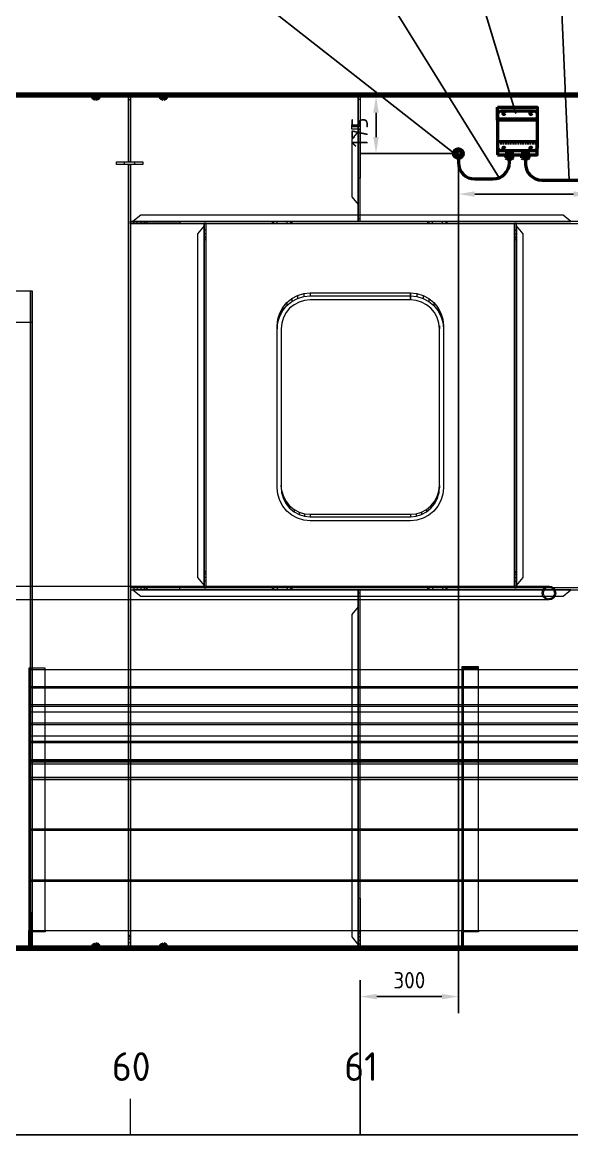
# Model space of a CAD drawing. Header units: millimetres. Extents: x -35117 to 70520, y -28859 to 27816.
# Drawn here: x 54036 to 55710, y -10309 to -6918 of the extents above; entities that cross this region are included whole.
import ezdxf

# ---------------------------------------------------------------- set-up
doc = ezdxf.new("R2010")
doc.units = ezdxf.units.MM
doc.linetypes.add('DASHED', pattern=[0.75, 0.5, -0.25])
for name, color, linetype in [('-1', 7, 'Continuous'), ('-1109', 7, 'Continuous'), ('-1114', 7, 'Continuous'), ('-1512', 7, 'Continuous'), ('-1513', 7, 'Continuous'), ('1', 7, 'Continuous'), ('CABLE', 6, 'Continuous'), ('EQUIPMENT', 7, 'Continuous'), ('PIPE_VENT', 251, 'Continuous'), ('Выноски', 7, 'Continuous'), ('Насыщение', 7, 'Continuous')]:
    doc.layers.add(name, color=color, linetype=linetype)
doc.layers.add('Hull', color=1, linetype='Continuous', lineweight=40)
doc.layers.add('Other', color=3, linetype='Continuous', lineweight=60)
doc.styles.add('SIMPLEX', font='simplex.shx', dxfattribs={"width": 0.9, "height": 50})
doc.styles.add('Style_GOST_type_B', font='GOST type B')
doc.dimstyles.new('М_20 -1', dxfattribs={"dimscale": 0, "dimtxt": 50, "dimasz": 50, "dimexe": 50, "dimexo": 0, "dimgap": 25, "dimtad": 1, "dimdec": 0, "dimrnd": 5, "dimdsep": 46, "dimtxsty": 'SIMPLEX', "dimcen": 50, "dimclrd": 1, "dimclre": 1, "dimclrt": 3, "dimadec": 0, "dimazin": 0, "dimtfac": 1, "dimtdec": 0, "dimtmove": 0, "dimatfit": 3, "dimfxl": 1, "dimtolj": 1, "dimtzin": 0, "dimarcsym": 0})

# ---------------------------------------------------------------- blocks, each defined once
blk = doc.blocks.new('*D287')
at = {"layer": 'Defpoints', "color": 0, "linetype": 'Continuous'}
for p in [(55113.8, -7143.9), (55364.6, -7143.9), (55364.6, -7318.4)]:
    blk.add_point(p, dxfattribs=at)
at = {"layer": 'Hull', "color": 1, "linetype": 'Continuous', "lineweight": -2}
for p, q in [((55364.6, -7143.9), (55063.8, -7143.9)), ((55113.8, -7268.4), (55113.8, -7193.9)), ((55364.6, -7318.4), (55063.8, -7318.4))]:
    blk.add_line(p, q, dxfattribs=at)
at = {"layer": 'Hull', "color": 1, "linetype": 'Continuous'}
for points in [[(55105.4, -7193.9), (55122.1, -7193.9), (55113.8, -7143.9)], [(55105.4, -7268.4), (55122.1, -7268.4), (55113.8, -7318.4)]]:
    blk.add_solid(points, dxfattribs=at)
at = {"layer": 'Hull', "color": 3, "linetype": 'Continuous', "lineweight": 9, "insert": (55063.8, -7254.2), "char_height": 50, "attachment_point": 5, "rotation": 90, "style": 'SIMPLEX'}
blk.add_mtext('\\A1;175', dxfattribs=at)
blk = doc.blocks.new('*D288')
at = {"layer": 'Defpoints', "color": 0, "linetype": 'Continuous'}
for p in [(55364.6, -7318.6), (55765.8, -7442), (55765.8, -10309.1)]:
    blk.add_point(p, dxfattribs=at)
at = {"layer": 'Hull', "color": 1, "linetype": 'Continuous', "lineweight": -2}
for p, q in [((55364.6, -7318.6), (55364.6, -7492)), ((55765.8, -10309.1), (55765.8, -7392)), ((55414.6, -7442), (55715.8, -7442)), ((55765.8, -7442), (56161, -7442))]:
    blk.add_line(p, q, dxfattribs=at)
at = {"layer": 'Hull', "color": 1, "linetype": 'Continuous'}
for points in [[(55414.6, -7433.6), (55414.6, -7450.3), (55364.6, -7442)], [(55715.8, -7433.6), (55715.8, -7450.3), (55765.8, -7442)]]:
    blk.add_solid(points, dxfattribs=at)
at = {"layer": 'Hull', "color": 3, "linetype": 'Continuous', "lineweight": 9, "insert": (56078.2, -7392), "char_height": 50, "attachment_point": 5, "style": 'SIMPLEX'}
blk.add_mtext('\\A1;400', dxfattribs=at)
blk = doc.blocks.new('*D314')
at = {"color": 1, "lineweight": -2}
for p, q in [((55364.6, -7492), (55364.6, -9938.1)), ((55065.8, -10309.1), (55065.8, -9838.1)), ((55314.6, -9888.1), (55115.8, -9888.1))]:
    blk.add_line(p, q, dxfattribs=at)
at = {"color": 1}
for points in [[(55115.8, -9879.8), (55115.8, -9896.4), (55065.8, -9888.1)], [(55314.6, -9879.8), (55314.6, -9896.4), (55364.6, -9888.1)]]:
    blk.add_solid(points, dxfattribs=at)
at = {"layer": 'Defpoints', "color": 0}
for p in [(55364.6, -7492), (55065.8, -9888.1), (55065.8, -10309.1)]:
    blk.add_point(p, dxfattribs=at)
at = {"color": 3, "insert": (55215.2, -9838.1), "char_height": 50, "attachment_point": 5, "style": 'SIMPLEX'}
blk.add_mtext('\\A1;300', dxfattribs=at)

msp = doc.modelspace()

# ---------------------------------------------------------------- linework, layer by layer
at = {"layer": '-1', "color": 1, "lineweight": 0}
for p, q in [((54365.81, -10309.107), (54365.81, -10199.732)), ((55065.81, -10309.107), (55065.81, -10199.732)), ((70465.81, -10309.107), (50582.729, -10309.107))]:
    msp.add_line(p, q, dxfattribs=at)
at = {"layer": '-1109', "color": 1, "lineweight": 0}
for p, q in [((54365.812, -7525.898), (54365.812, -7531.897)), ((54365.812, -8641.898), (54365.812, -8647.898)), ((55059.812, -8700.049), (55039.812, -8723.884)), ((55059.812, -9686.896), (55065.812, -9686.896))]:
    msp.add_line(p, q, dxfattribs=at)
at = {"layer": '-1114', "color": 4, "lineweight": 0}
for p, q in [((54365.812, -7531.897), (54365.812, -7525.898)), ((54365.812, -7531.897), (54365.812, -7525.898)), ((54365.812, -8641.898), (54365.812, -8647.898)), ((54365.812, -8641.898), (54365.812, -8647.898))]:
    msp.add_line(p, q, dxfattribs=at)
at = {"layer": '-1512', "color": 6, "lineweight": 0}
for p, q in [((54366.035, -7137.897), (54360.833, -7137.897)), ((54374.969, -7137.897), (54369.94, -7137.897)), ((54383.005, -7137.897), (54374.969, -7137.897)), ((54383.496, -7137.897), (54383.005, -7137.897)), ((54397.854, -7137.897), (54395.672, -7137.897)), ((54402.407, -7137.897), (54397.854, -7137.897)), ((54402.461, -7137.897), (54402.407, -7137.897)), ((54407.006, -7137.897), (54405.179, -7137.897))]:
    msp.add_line(p, q, dxfattribs=at)
for points in [[(54373.822, -7137.897), (54369.94, -7137.897), (54366.035, -7137.897)], [(54383.005, -7137.897), (54374.969, -7137.897), (54373.822, -7137.897)], [(54392.19, -7137.897), (54383.496, -7137.897), (54383.005, -7137.897)], [(54399.976, -7137.897), (54397.854, -7137.897), (54395.672, -7137.897), (54392.19, -7137.897)], [(54405.179, -7137.897), (54402.461, -7137.897), (54402.407, -7137.897), (54399.976, -7137.897)]]:
    msp.add_lwpolyline(points, dxfattribs=at)
at = {"layer": '-1513', "color": 40, "lineweight": 0}
msp.add_line((54060.647, -9736.896), (54060.647, -9736.902), dxfattribs=at)
msp.add_lwpolyline([(54060.647, -9736.896), (54065.647, -9736.896), (54065.647, -9736.902), (54060.647, -9736.902)], dxfattribs=at)
at = {"color": 2, "lineweight": 50, "ltscale": 100}
for p, q in [((55530.665, -7310.446, 0), (55509.626, -7310.446, 0)), ((55558.428, -7310.446, 0), (55579.467, -7310.446, 0))]:
    msp.add_line(p, q, dxfattribs=at)
msp.add_lwpolyline([(53665.81, -10309.107), (58377.037, -10309.107), (58377.037, -5218.603), (53665.81, -5218.603)], close=True)
at = {"color": 2, "lineweight": 50, "ltscale": 100, "elevation": 0}
msp.add_lwpolyline([(55484.547, -7198.446, -0.41421356), (55494.547, -7188.446), (55594.547, -7188.446, -0.41421356), (55604.547, -7198.446), (55604.547, -7300.446, -0.41421356), (55594.547, -7310.446), (55494.547, -7310.446, -0.41421356), (55484.547, -7300.446)], format="xyb", close=True, dxfattribs=at)
at = {"color": 2, "lineweight": 50, "ltscale": 100}
for centre in [(55503.547, -7196.446, 0), (55585.547, -7196.446, 0), (55503.547, -7302.446, 0), (55585.547, -7302.446, 0)]:
    msp.add_circle(centre, 3, dxfattribs=at)
at = {"layer": '1', "color": 251, "lineweight": 0}
for p, q in [((55375.681, -8886.902), (55375.681, -9686.902)), ((55379.681, -8886.902), (55375.681, -8886.902)), ((55375.681, -8886.902), (55375.681, -9686.902)), ((55375.681, -8886.902), (55375.681, -9686.902)), ((55425.681, -8886.902), (55375.681, -8886.902)), ((55375.681, -8886.902), (55375.681, -9686.902)), ((55379.681, -9686.902), (55379.681, -8886.902)), ((55379.681, -8886.902), (55379.681, -9686.902)), ((55425.681, -8886.902), (55379.681, -8886.902)), ((55425.681, -9686.902), (55425.681, -8886.902)), ((55425.681, -9686.902), (55425.681, -8886.902)), ((55375.681, -9686.902), (55379.681, -9686.902)), ((55375.681, -9686.902), (55425.681, -9686.902)), ((55375.681, -9686.902), (55375.681, -9736.902)), ((55375.681, -9736.902), (55375.681, -9686.902)), ((55379.681, -9686.902), (55425.681, -9686.902))]:
    msp.add_line(p, q, dxfattribs=at)
for points in [[(55375.68, -8882.898), (55375.68, -8886.902), (55425.68, -8886.902), (55425.68, -8882.898), (55375.68, -8882.898)], [(54055.68, -9406.904), (54055.68, -9456.904), (54059.68, -9456.904), (54059.68, -9406.904), (54055.68, -9406.904)], [(55375.681, -9686.902), (55425.681, -9686.902), (55425.681, -9690.9), (55379.681, -9690.9), (55379.681, -9736.902), (55375.681, -9736.902)]]:
    msp.add_lwpolyline(points, dxfattribs=at)
at = {"layer": 'CABLE', "color": 6, "linetype": 'Continuous', "lineweight": 50}
msp.add_lwpolyline([(55364.593, -7318.561), (55364.593, -7345.932, 0.41421356), (55414.593, -7395.932), (55470.041, -7395.932, 0.41421356), (55520.041, -7345.932), (55520.041, -7334.189)], format="xyb", dxfattribs=at)
at = {"layer": 'CABLE', "color": 6, "linetype": 'Continuous', "lineweight": 50, "elevation": 0}
msp.add_lwpolyline([(55569.052, -7334.189), (55569.052, -7349.344, 0.41421356), (55619.052, -7399.344), (55755.373, -7399.344)], format="xyb", dxfattribs=at)
at = {"layer": 'EQUIPMENT', "color": 2, "lineweight": 50}
for p, q in [((55509.626, -7313.628, 0), (55509.626, -7310.446, 0)), ((55528.673, -7313.628, 0), (55509.626, -7313.628, 0)), ((55530.685, -7320.933, 0), (55509.646, -7320.933, 0)), ((55509.646, -7320.933, 0), (55509.646, -7331.571, 0)), ((55511.697, -7313.628, 0), (55511.697, -7320.933, 0)), ((55514.217, -7313.628, 0), (55514.217, -7310.446, 0)), ((55514.237, -7320.933, 0), (55514.237, -7331.571, 0)), ((55526.023, -7313.628, 0), (55526.023, -7310.446, 0)), ((55526.043, -7320.933, 0), (55526.043, -7331.571, 0)), ((55528.673, -7313.628, 0), (55530.665, -7313.628, 0)), ((55528.673, -7313.628, 0), (55528.673, -7320.933, 0)), ((55530.665, -7313.628, 0), (55530.665, -7310.446, 0)), ((55530.724, -7331.571, 0), (55530.685, -7320.933, 0)), ((55558.369, -7331.571, 0), (55558.408, -7320.933, 0)), ((55558.408, -7320.933, 0), (55579.447, -7320.933, 0)), ((55558.428, -7313.628, 0), (55558.428, -7310.446, 0)), ((55560.42, -7313.628, 0), (55558.428, -7313.628, 0)), ((55560.42, -7313.628, 0), (55579.467, -7313.628, 0)), ((55560.42, -7313.628, 0), (55560.42, -7320.933, 0)), ((55563.05, -7320.933, 0), (55563.05, -7331.571, 0)), ((55563.07, -7313.628, 0), (55563.07, -7310.446, 0)), ((55574.856, -7320.933, 0), (55574.856, -7331.571, 0)), ((55574.876, -7313.628, 0), (55574.876, -7310.446, 0)), ((55577.396, -7313.628, 0), (55577.396, -7320.933, 0)), ((55579.447, -7320.933, 0), (55579.447, -7331.571, 0)), ((55579.467, -7313.628, 0), (55579.467, -7310.446, 0)), ((55509.646, -7331.571, 0), (55530.724, -7331.571, 0)), ((55512.798, -7334.189, 0), (55527.285, -7334.189, 0)), ((55579.447, -7331.571, 0), (55558.369, -7331.571, 0)), ((55576.295, -7334.189, 0), (55561.808, -7334.189, 0))]:
    msp.add_line(p, q, dxfattribs=at)
for centre, radius, start, end in [((55512.84, -7330.931, 0), 3.258, 191.322811, 269.254369), ((55527.319, -7330.694, 0), 3.498, 269.110863, 345.435459), ((55561.774, -7330.694, 0), 3.498, 194.564541, 270.889137), ((55576.253, -7330.931, 0), 3.258, 270.745631, 348.677189)]:
    msp.add_arc(centre, radius, start, end, dxfattribs=at)
at = {"layer": 'Hull', "color": 4, "linetype": 'Continuous', "lineweight": 50}
for p, q in [((51765.813, -7137.897), (57370.812, -7137.897)), ((55850.812, -7137.897), (51765.813, -7137.897)), ((57370.812, -7143.897), (51765.813, -7143.897)), ((54266.883, -7150.968), (54259.812, -7153.898)), ((54266.883, -7150.968), (54269.812, -7143.897)), ((54472.883, -7150.968), (54465.812, -7153.898)), ((54472.883, -7150.968), (54475.812, -7143.897)), ((54266.883, -9729.828), (54259.812, -9726.899)), ((54269.812, -9736.896), (54266.883, -9729.828)), ((54472.883, -9729.828), (54465.812, -9726.899)), ((54475.812, -9736.896), (54472.883, -9729.828)), ((58365.812, -9736.896), (50858.813, -9736.896)), ((51625.692, -9743.897), (54651.06, -9743.897)), ((53649.812, -9736.896), (54074.812, -9736.896)), ((58901.773, -9739.85), (53725.687, -9736.939)), ((54651.058, -9743.897), (57631.04, -9743.897)), ((55059.812, -9743.897), (55065.812, -9743.897))]:
    msp.add_line(p, q, dxfattribs=at)
at = {"layer": 'Hull', "color": 86, "linetype": 'Continuous', "lineweight": 9}
for p, q in [((54359.812, -7143.897), (54359.812, -7343.897)), ((54359.812, -7153.898), (54365.812, -7153.898)), ((55059.812, -7243.897), (55059.812, -7143.897)), ((55065.812, -7153.898), (55059.812, -7153.898)), ((55039.812, -7243.897), (55039.812, -7230.506)), ((55039.812, -7230.506), (55059.812, -7230.506)), ((55039.812, -7243.897), (55039.812, -7230.506)), ((55059.812, -7243.897), (55039.812, -7243.897)), ((55059.812, -7251.047), (55039.812, -7274.885)), ((55059.812, -7230.506), (55059.812, -7243.897)), ((55059.812, -7243.897), (55059.812, -7253.898)), ((55059.812, -7473.746), (55059.812, -7251.047)), ((55065.812, -7253.898), (55059.812, -7253.898)), ((55059.812, -7253.898), (55065.812, -7253.898)), ((55059.812, -7253.898), (55059.812, -7393.897)), ((55065.812, -7515.897), (55065.812, -7253.898)), ((55039.812, -7274.885), (55039.812, -7449.912)), ((54322.812, -7351.899), (54322.812, -7343.897)), ((54322.812, -7343.897), (54347.812, -7343.897)), ((54322.812, -7351.899), (54322.812, -7343.897)), ((54347.812, -7351.899), (54322.812, -7351.899)), ((54347.812, -7351.899), (54347.812, -7343.897)), ((54347.812, -7343.897), (54377.812, -7343.897)), ((54377.812, -7351.899), (54347.812, -7351.899)), ((54359.812, -9701.899), (54359.812, -7351.899)), ((54359.812, -7351.899), (54359.812, -9736.896)), ((54377.812, -7343.897), (54377.812, -7351.899)), ((54377.812, -7343.897), (54402.812, -7343.897)), ((54402.812, -7351.899), (54377.812, -7351.899)), ((54402.812, -7343.897), (54402.812, -7351.899)), ((55039.812, -7449.912), (55059.812, -7473.746)), ((54365.812, -7525.898), (54375.812, -7525.898)), ((54385.811, -7525.898), (54365.812, -7525.898)), ((54365.812, -7525.898), (54365.812, -7531.897)), ((54396.797, -7505.896), (54372.962, -7525.898)), ((54396.797, -7505.896), (54372.962, -7525.898)), ((54375.812, -7531.897), (54375.812, -7525.898)), ((54375.812, -7525.898), (54515.812, -7525.898)), ((54385.811, -7531.897), (54385.811, -7525.898)), ((54397.292, -7525.898), (54385.811, -7525.898)), ((54397.292, -7525.898), (54397.292, -7531.897)), ((54407.025, -7525.898), (54397.292, -7525.898)), ((54407.025, -7525.898), (54407.025, -7531.897)), ((54413.528, -7525.898), (54407.025, -7525.898)), ((54413.528, -7525.898), (54413.528, -7531.897)), ((54415.812, -7525.898), (54413.528, -7525.898)), ((54415.812, -7525.898), (54415.812, -7531.897)), ((55749.811, -7525.898), (54415.812, -7525.898)), ((54515.812, -7525.898), (54515.812, -7531.897)), ((54797.812, -7525.898), (54797.812, -7531.897)), ((54802.206, -7525.898), (54797.812, -7525.898)), ((54802.206, -7531.897), (54802.206, -7525.898)), ((54812.812, -7525.898), (54802.206, -7525.898)), ((54812.812, -7531.897), (54812.812, -7525.898)), ((54842.811, -7525.898), (54812.812, -7525.898)), ((54842.811, -7531.897), (54842.811, -7525.898)), ((54853.419, -7525.898), (54842.811, -7525.898)), ((54853.419, -7525.898), (54853.419, -7531.897)), ((54857.812, -7525.898), (54853.419, -7525.898)), ((54857.812, -7531.897), (54857.812, -7525.898)), ((55059.812, -7515.897), (55065.812, -7515.897)), ((55059.812, -7525.898), (55059.812, -7515.897)), ((55270.812, -7525.898), (55270.812, -7531.897)), ((55275.205, -7525.898), (55270.812, -7525.898)), ((55275.205, -7531.897), (55275.205, -7525.898)), ((55285.811, -7525.898), (55275.205, -7525.898)), ((55285.811, -7531.897), (55285.811, -7525.898)), ((55315.812, -7525.898), (55285.811, -7525.898)), ((55315.812, -7531.897), (55315.812, -7525.898)), ((55326.418, -7525.898), (55315.812, -7525.898)), ((55326.418, -7525.898), (55326.418, -7531.897)), ((55330.812, -7525.898), (55326.418, -7525.898)), ((55330.812, -7531.897), (55330.812, -7525.898)), ((54375.812, -7531.897), (54365.812, -7531.897)), ((54365.812, -7531.897), (54385.811, -7531.897)), ((54515.812, -7531.897), (54375.812, -7531.897)), ((54385.811, -7531.897), (54397.292, -7531.897)), ((54397.292, -7531.897), (54407.025, -7531.897)), ((54407.025, -7531.897), (54413.528, -7531.897)), ((54413.528, -7531.897), (54415.812, -7531.897)), ((54415.812, -7531.897), (55749.811, -7531.897)), ((54589.812, -7539.048), (54569.812, -7562.885)), ((54589.812, -7531.897), (54589.812, -8641.898)), ((54589.812, -8634.748), (54589.812, -7539.048)), ((54595.812, -7551.899), (54589.812, -7551.899)), ((54595.812, -7563.379), (54595.812, -7551.899)), ((54797.812, -7531.897), (54802.206, -7531.897)), ((54802.206, -7531.897), (54812.812, -7531.897)), ((54812.812, -7531.897), (54842.811, -7531.897)), ((54842.811, -7531.897), (54853.419, -7531.897)), ((54853.419, -7531.897), (54857.812, -7531.897)), ((55270.812, -7531.897), (55275.205, -7531.897)), ((55275.205, -7531.897), (55285.811, -7531.897)), ((55285.811, -7531.897), (55315.812, -7531.897)), ((55315.812, -7531.897), (55326.418, -7531.897)), ((55326.418, -7531.897), (55330.812, -7531.897)), ((55535.811, -8641.898), (55535.811, -7531.897)), ((55535.811, -7551.899), (55541.812, -7551.899)), ((55541.812, -7539.048), (55541.812, -8634.748)), ((55541.812, -7539.048), (55541.812, -8634.748)), ((55541.812, -7563.379), (55541.812, -7551.899)), ((54569.812, -7562.885), (54569.812, -8610.911)), ((54595.812, -7563.379), (54589.812, -7563.379)), ((54595.812, -7573.111), (54589.812, -7573.111)), ((54595.812, -7579.615), (54589.812, -7579.615)), ((54595.812, -7581.897), (54589.812, -7581.897)), ((54595.812, -7573.111), (54595.812, -7563.379)), ((54595.812, -7579.615), (54595.812, -7573.111)), ((54595.812, -7581.897), (54595.812, -7579.615)), ((54595.812, -8591.898), (54595.812, -7581.897)), ((55535.811, -7563.379), (55541.812, -7563.379)), ((55535.811, -7573.111), (55541.812, -7573.111)), ((55535.811, -7579.615), (55541.812, -7579.615)), ((55541.812, -7581.897), (55535.811, -7581.897)), ((55541.812, -7573.111), (55541.812, -7563.379)), ((55541.812, -7579.615), (55541.812, -7573.111)), ((55541.812, -7581.897), (55541.812, -7579.615)), ((55541.812, -8591.898), (55541.812, -7581.897)), ((54569.812, -8610.911), (54589.812, -8634.748)), ((54589.812, -8591.898), (54595.812, -8591.898)), ((54595.812, -8594.181), (54589.812, -8594.181)), ((54595.812, -8600.684), (54589.812, -8600.684)), ((54595.812, -8610.416), (54589.812, -8610.416)), ((54595.812, -8594.181), (54595.812, -8591.898)), ((54595.812, -8600.684), (54595.812, -8594.181)), ((54595.812, -8610.416), (54595.812, -8600.684)), ((54595.812, -8621.897), (54595.812, -8610.416)), ((55535.811, -8591.898), (55541.812, -8591.898)), ((55535.811, -8594.181), (55541.812, -8594.181)), ((55535.811, -8600.684), (55541.812, -8600.684)), ((55535.811, -8610.416), (55541.812, -8610.416)), ((55541.812, -8594.181), (55541.812, -8591.898)), ((55541.812, -8600.684), (55541.812, -8594.181)), ((55541.812, -8610.416), (55541.812, -8600.684)), ((55541.812, -8621.897), (55541.812, -8610.416)), ((54375.812, -8641.898), (54365.812, -8641.898)), ((54385.811, -8641.898), (54365.812, -8641.898)), ((54365.812, -8641.898), (54365.812, -8647.898)), ((54375.812, -8641.898), (54375.812, -8647.898)), ((54515.812, -8641.898), (54375.812, -8641.898)), ((54385.811, -8641.898), (54385.811, -8647.898)), ((54397.292, -8641.898), (54385.811, -8641.898)), ((54397.292, -8641.898), (54397.292, -8647.898)), ((54407.025, -8641.898), (54397.292, -8641.898)), ((54407.025, -8641.898), (54407.025, -8647.898)), ((54413.528, -8641.898), (54407.025, -8641.898)), ((54413.528, -8641.898), (54413.528, -8647.898)), ((54415.812, -8641.898), (54413.528, -8641.898)), ((54415.812, -8641.898), (54415.812, -8647.898)), ((55749.811, -8641.898), (54415.812, -8641.898)), ((54515.812, -8647.898), (54515.812, -8641.898)), ((54595.812, -8621.897), (54589.812, -8621.897)), ((54797.812, -8641.898), (54797.812, -8647.898)), ((54802.206, -8641.898), (54797.812, -8641.898)), ((54802.206, -8647.898), (54802.206, -8641.898)), ((54812.812, -8641.898), (54802.206, -8641.898)), ((54812.812, -8641.898), (54812.812, -8647.898)), ((54842.811, -8641.898), (54812.812, -8641.898)), ((54842.811, -8641.898), (54842.811, -8647.898)), ((54853.419, -8641.898), (54842.811, -8641.898)), ((54853.419, -8641.898), (54853.419, -8647.898)), ((54857.812, -8641.898), (54853.419, -8641.898)), ((54857.812, -8647.898), (54857.812, -8641.898)), ((55270.812, -8641.898), (55270.812, -8647.898)), ((55275.205, -8641.898), (55270.812, -8641.898)), ((55275.205, -8647.898), (55275.205, -8641.898)), ((55285.811, -8641.898), (55275.205, -8641.898)), ((55285.811, -8641.898), (55285.811, -8647.898)), ((55315.812, -8641.898), (55285.811, -8641.898)), ((55315.812, -8641.898), (55315.812, -8647.898)), ((55326.418, -8641.898), (55315.812, -8641.898)), ((55326.418, -8641.898), (55326.418, -8647.898)), ((55330.812, -8641.898), (55326.418, -8641.898)), ((55330.812, -8647.898), (55330.812, -8641.898)), ((55535.811, -8621.897), (55541.812, -8621.897)), ((54365.812, -8647.898), (54375.812, -8647.898)), ((54365.812, -8647.898), (54385.811, -8647.898)), ((54372.962, -8647.898), (54396.797, -8667.896)), ((55707.661, -8647.898), (54372.962, -8647.898)), ((54372.962, -8647.898), (54396.797, -8667.896)), ((54375.812, -8647.898), (54515.812, -8647.898)), ((54385.811, -8647.898), (54397.292, -8647.898)), ((54397.292, -8647.898), (54407.025, -8647.898)), ((54407.025, -8647.898), (54413.528, -8647.898)), ((54413.528, -8647.898), (54415.812, -8647.898)), ((54415.812, -8647.898), (55749.811, -8647.898)), ((54797.812, -8647.898), (54802.206, -8647.898)), ((54802.206, -8647.898), (54812.812, -8647.898)), ((54812.812, -8647.898), (54842.811, -8647.898)), ((54842.811, -8647.898), (54853.419, -8647.898)), ((54853.419, -8647.898), (54857.812, -8647.898)), ((55065.812, -8657.898), (55059.812, -8657.898)), ((55065.812, -9686.896), (55065.812, -8657.898)), ((55270.812, -8647.898), (55275.205, -8647.898)), ((55275.205, -8647.898), (55285.811, -8647.898)), ((55285.811, -8647.898), (55315.812, -8647.898)), ((55315.812, -8647.898), (55326.418, -8647.898)), ((55326.418, -8647.898), (55330.812, -8647.898)), ((55059.812, -9729.749), (55059.812, -8700.049)), ((55039.812, -8723.884), (55039.812, -9705.909)), ((55065.812, -9689.179), (55059.812, -9689.179)), ((55065.812, -9695.685), (55059.812, -9695.685)), ((55065.812, -9689.179), (55065.812, -9686.896)), ((55065.812, -9695.685), (55065.812, -9689.179)), ((55065.812, -9705.414), (55065.812, -9695.685)), ((54365.812, -9701.899), (54359.812, -9701.899)), ((54359.812, -9704.56), (54365.812, -9704.56)), ((54359.812, -9712.146), (54365.812, -9712.146)), ((54359.812, -9723.505), (54365.812, -9723.505)), ((54365.812, -9701.899), (54365.812, -9704.56)), ((54365.812, -9704.56), (54365.812, -9712.146)), ((54365.812, -9712.146), (54365.812, -9723.505)), ((55039.812, -9705.909), (55059.812, -9729.749)), ((55065.812, -9705.414), (55059.812, -9705.414)), ((55065.812, -9716.895), (55059.812, -9716.895)), ((55065.812, -9727.9), (55059.812, -9727.9)), ((55065.812, -9716.895), (55065.812, -9705.414))]:
    msp.add_line(p, q, dxfattribs=at)
at = {"layer": 'Hull', "color": 4, "linetype": 'Continuous', "lineweight": 50}
for points in [[(54259.812, -7153.898), (54252.74, -7150.968), (54249.812, -7143.897), (53775.812, -7143.897)], [(54269.812, -7143.897), (54266.883, -7150.968), (54259.812, -7153.898)], [(54465.812, -7153.898), (54458.741, -7150.968), (54455.812, -7143.897), (54269.812, -7143.897)], [(54475.812, -7143.897), (54472.883, -7150.968), (54465.812, -7153.898)], [(57059.812, -7153.898), (57052.74, -7150.968), (57049.811, -7143.897), (54475.812, -7143.897)], [(53775.812, -9736.896), (54249.812, -9736.896), (54252.74, -9729.828), (54259.812, -9726.899)], [(54259.812, -9726.899), (54266.883, -9729.828), (54269.812, -9736.896)], [(54269.812, -9736.896), (54455.812, -9736.896), (54458.741, -9729.828), (54465.812, -9726.899)], [(54465.812, -9726.899), (54472.883, -9729.828), (54475.812, -9736.896)], [(54475.812, -9736.896), (58365.812, -9736.896), (58373.812, -9735.895), (59100.812, -9735.895), (59103.741, -9728.827), (59110.811, -9725.898)]]:
    msp.add_lwpolyline(points, dxfattribs=at)
at = {"layer": 'Hull', "color": 86, "linetype": 'Continuous', "lineweight": 9}
for points in [[(54359.812, -7143.897), (54365.812, -7143.897), (54365.812, -7153.898)], [(54359.812, -7343.897), (54359.812, -7153.898), (54359.812, -7143.897)], [(54365.812, -7153.898), (54365.812, -7343.897), (54359.812, -7343.897)], [(55059.812, -7143.897), (55065.812, -7143.897), (55065.812, -7153.898)], [(55059.812, -7143.897), (55059.812, -7153.898), (55059.812, -7243.897)], [(55065.812, -7153.898), (55065.812, -7243.897), (55059.812, -7243.897)], [(55059.812, -7251.047), (55039.812, -7274.885), (55039.812, -7449.912), (55059.812, -7473.746)], [(55065.812, -7253.898), (55065.812, -7243.897), (55059.812, -7243.897)], [(55059.812, -7515.897), (55059.812, -7253.898), (55059.812, -7243.897)], [(55059.812, -7243.897), (55059.812, -7480.896), (55059.812, -7482.801), (55059.812, -7488.221), (55059.812, -7496.332), (55059.812, -7505.896), (55059.812, -7525.898)], [(55059.812, -7243.897), (55065.812, -7243.897), (55065.812, -7253.898)], [(55059.812, -7393.897), (55059.812, -7385.138), (55059.812, -7243.897)], [(55065.812, -7253.898), (55065.812, -7393.897), (55059.812, -7393.897)], [(54359.812, -7351.899), (54365.812, -7351.899), (54365.812, -9701.899)], [(54372.962, -7525.898), (55707.661, -7525.898), (55683.826, -7505.896), (54396.797, -7505.896)], [(55059.812, -7525.898), (55065.812, -7525.898), (55065.812, -7515.897)], [(54589.812, -7539.048), (54569.812, -7562.885), (54569.812, -8610.911), (54589.812, -8634.748)], [(54595.812, -7551.899), (54595.812, -7531.897), (54589.812, -7531.897)], [(54589.812, -8591.898), (54589.812, -7581.897), (54589.812, -7579.615), (54589.812, -7573.111), (54589.812, -7563.379), (54589.812, -7551.899), (54589.812, -7531.897)], [(55541.812, -7551.899), (55541.812, -7531.897), (55535.811, -7531.897)], [(55535.811, -7531.897), (55535.811, -7551.899), (55535.811, -7563.379), (55535.811, -7573.111), (55535.811, -7579.615), (55535.811, -7581.897)], [(55541.812, -8634.748), (55561.812, -8610.911), (55561.812, -7562.885), (55541.812, -7539.048)], [(55535.811, -7581.897), (55535.811, -8591.898), (55535.811, -8594.181), (55535.811, -8600.684), (55535.811, -8610.416), (55535.811, -8621.897), (55535.811, -8641.898)], [(54589.812, -8641.898), (54589.812, -8621.897), (54589.812, -8610.416), (54589.812, -8600.684), (54589.812, -8594.181), (54589.812, -8591.898)], [(54589.812, -8641.898), (54595.812, -8641.898), (54595.812, -8621.897)], [(55535.811, -8641.898), (55541.812, -8641.898), (55541.812, -8621.897)], [(54396.797, -8667.896), (55683.826, -8667.896), (55707.661, -8647.898)], [(55065.812, -8657.898), (55065.812, -8647.898), (55059.812, -8647.898)], [(55059.812, -9686.896), (55059.812, -8657.898), (55059.812, -8647.898)], [(55059.812, -8647.898), (55059.812, -8667.896), (55059.812, -8677.463), (55059.812, -8685.575), (55059.812, -8690.995), (55059.812, -8692.896), (55059.812, -9736.896)], [(55059.812, -8700.049), (55039.812, -8723.884), (55039.812, -9705.909), (55059.812, -9729.749)], [(55059.812, -9587.897), (55065.812, -9587.897), (55065.812, -9727.9)], [(55059.812, -9737.897), (55059.812, -9594.635), (55059.812, -9587.897)], [(55059.812, -9587.897), (55059.812, -9727.9), (55059.812, -9737.897)], [(55059.812, -9736.896), (55059.812, -9716.895), (55059.812, -9705.414), (55059.812, -9695.685), (55059.812, -9689.179), (55059.812, -9686.896)], [(54359.812, -9736.896), (54359.812, -9723.505), (54359.812, -9712.146), (54359.812, -9704.56), (54359.812, -9701.899)], [(54365.812, -9723.505), (54365.812, -9736.896), (54359.812, -9736.896)], [(55059.812, -9736.896), (55065.812, -9736.896), (55065.812, -9716.895)], [(55065.812, -9727.9), (55065.812, -9737.897), (55059.812, -9737.897)]]:
    msp.add_lwpolyline(points, dxfattribs=at)
at = {"layer": 'Other', "color": 5, "linetype": 'Continuous', "lineweight": 20}
for p, q in [((54842.101, -7772.434), (54857.254, -7759.98)), ((54857.254, -7759.98), (54874.544, -7750.727)), ((54857.254, -7759.98), (54857.254, -7769.19)), ((54874.544, -7750.727), (54893.302, -7745.029)), ((54874.544, -7750.727), (54874.544, -7759.961)), ((54893.302, -7745.029), (54912.812, -7743.104)), ((54893.302, -7745.029), (54893.302, -7754.279)), ((54912.812, -7743.104), (54912.812, -7752.359)), ((55218.812, -7752.359), (55218.812, -7764.344)), ((55238.321, -7745.026), (55238.321, -7754.279)), ((55238.321, -7745.026), (55257.079, -7750.727)), ((55257.079, -7750.727), (55257.079, -7759.961)), ((55257.079, -7750.727), (55274.368, -7759.98)), ((55274.368, -7759.98), (55274.368, -7769.19)), ((55274.368, -7759.98), (55289.522, -7772.434)), ((54820.424, -7804.92), (54829.664, -7787.607)), ((54829.664, -7787.607), (54842.101, -7772.434)), ((54829.664, -7787.607), (54829.664, -7796.744)), ((54842.101, -7772.434), (54842.101, -7781.611)), ((55289.522, -7772.434), (55289.522, -7781.611)), ((55289.522, -7772.434), (55301.958, -7787.607)), ((55301.958, -7787.607), (55301.958, -7796.744)), ((55301.958, -7787.607), (55311.198, -7804.92)), ((54812.812, -7843.241), (54814.733, -7823.703)), ((54814.733, -7823.703), (54820.424, -7804.92)), ((54814.733, -7823.703), (54814.733, -7832.743)), ((54820.424, -7804.92), (54820.424, -7814.008)), ((55311.198, -7804.92), (55311.198, -7814.008)), ((55311.198, -7804.92), (55316.89, -7823.703)), ((55316.89, -7823.703), (55316.89, -7832.743)), ((54812.812, -7843.241), (54812.812, -7852.225)), ((54826.502, -8347.098), (54824.812, -8329.908)), ((55305.121, -8347.098), (55306.812, -8329.908)), ((55306.812, -8329.908), (55306.812, -8337.558)), ((54826.502, -8354.703), (54826.502, -8347.098)), ((54826.502, -8347.098), (54831.51, -8363.63)), ((54831.51, -8363.63), (54831.51, -8371.189)), ((54831.51, -8363.63), (54839.642, -8378.867)), ((55291.981, -8378.867), (55300.114, -8363.63)), ((55300.114, -8363.63), (55305.121, -8347.098)), ((55300.114, -8363.63), (55300.114, -8371.189)), ((55305.121, -8347.098), (55305.121, -8354.703)), ((54839.642, -8378.867), (54839.642, -8386.38)), ((54839.642, -8378.867), (54850.587, -8392.218)), ((54850.587, -8392.218), (54850.587, -8399.698)), ((54850.587, -8392.218), (54863.921, -8403.177)), ((54863.921, -8403.177), (54863.921, -8410.627)), ((54863.921, -8403.177), (54879.136, -8411.323)), ((55252.488, -8411.319), (55267.702, -8403.177)), ((55267.702, -8403.177), (55281.038, -8392.218)), ((55267.702, -8403.177), (55267.702, -8410.627)), ((55281.038, -8392.218), (55291.981, -8378.867)), ((55281.038, -8392.218), (55281.038, -8399.698)), ((55291.981, -8378.867), (55291.981, -8386.38)), ((54879.136, -8411.323), (54879.136, -8418.75)), ((54879.136, -8411.323), (54895.643, -8416.333)), ((54895.643, -8416.333), (54895.643, -8423.749)), ((54895.643, -8416.333), (54912.812, -8418.027)), ((54912.812, -8418.027), (54912.812, -8425.437)), ((54912.812, -8418.027), (55218.812, -8418.027)), ((55218.812, -8418.027), (55235.98, -8416.333)), ((55218.812, -8418.027), (55218.812, -8425.437)), ((55235.98, -8416.333), (55252.488, -8411.319)), ((55235.98, -8416.333), (55235.98, -8423.749)), ((55252.488, -8411.319), (55252.488, -8418.747))]:
    msp.add_line(p, q, dxfattribs=at)
for points in [[(54812.812, -8337.558), (54812.812, -7852.225), (54814.733, -7832.743), (54820.424, -7814.008), (54829.664, -7796.744), (54842.101, -7781.611), (54857.254, -7769.19), (54874.544, -7759.961), (54893.302, -7754.279), (54912.812, -7752.359), (55218.812, -7752.359)], [(55218.812, -7764.344), (54912.812, -7764.344), (54895.643, -7766.034), (54879.136, -7771.033), (54863.921, -7779.154), (54850.587, -7790.082), (54839.642, -7803.4), (54831.51, -7818.592), (54826.502, -7835.08), (54824.812, -7852.225), (54824.812, -8337.558)], [(54912.812, -7743.104), (55218.812, -7743.104), (55218.812, -7752.359)], [(55218.811, -7752.359), (55218.811, -7743.104), (55238.321, -7745.026)], [(55306.812, -7852.225), (55305.121, -7835.08), (55300.114, -7818.592), (55291.981, -7803.4), (55281.038, -7790.082), (55267.702, -7779.154), (55252.488, -7771.033), (55235.979, -7766.031), (55218.812, -7764.344), (55218.811, -7752.359)], [(55218.811, -7752.359), (55238.321, -7754.279), (55257.079, -7759.961), (55274.368, -7769.19), (55289.522, -7781.611), (55301.958, -7796.744), (55311.198, -7814.008), (55316.89, -7832.743), (55318.812, -7852.225)], [(55316.89, -7823.703), (55318.812, -7843.241), (55318.812, -7852.225)], [(54812.812, -8337.558), (54812.812, -8329.908), (54812.812, -7843.241)], [(55318.812, -7852.225), (55318.812, -8337.558), (55316.89, -8357.041), (55311.2, -8375.776), (55301.958, -8393.039), (55289.522, -8408.173), (55274.368, -8420.594), (55257.081, -8429.822), (55238.321, -8435.502), (55218.812, -8437.421), (54912.812, -8437.421), (54893.303, -8435.502), (54874.544, -8429.819), (54857.254, -8420.591), (54842.101, -8408.173), (54829.664, -8393.039), (54820.423, -8375.776), (54814.733, -8357.041), (54812.812, -8337.558)], [(54824.812, -8337.558), (54826.502, -8354.703), (54831.51, -8371.189), (54839.642, -8386.38), (54850.587, -8399.698), (54863.921, -8410.627), (54879.136, -8418.75), (54895.643, -8423.749), (54912.812, -8425.437), (55218.812, -8425.437), (55235.98, -8423.749), (55252.488, -8418.747), (55267.702, -8410.627), (55281.038, -8399.698), (55291.981, -8386.38), (55300.114, -8371.189), (55305.121, -8354.703), (55306.812, -8337.558), (55306.812, -7852.225)], [(55306.812, -8329.908), (55306.812, -7843.241), (55306.812, -7852.225)]]:
    msp.add_lwpolyline(points, dxfattribs=at)
at = {"layer": 'PIPE_VENT', "color": 251, "linetype": 'Continuous', "lineweight": 5}
for p, q in [((54065.647, -7833.017), (53665.647, -7833.017)), ((54065.647, -7833.017), (54060.647, -7833.017)), ((54065.647, -7833.017), (54065.647, -9633.021)), ((54065.647, -7833.017), (54065.647, -9633.021)), ((55622.379, -8647.397), (55630.066, -8639.71)), ((55630.066, -8639.71), (55640.565, -8636.896)), ((55640.564, -8636.896), (55648.599, -8638.495)), ((55649.466, -8642.481), (55640.565, -8640.098)), ((55648.599, -8638.495), (55655.411, -8643.049)), ((55655.981, -8648.996), (55649.466, -8642.481)), ((55655.411, -8643.049), (55659.963, -8649.86)), ((55619.565, -8657.898), (55622.379, -8647.397)), ((55622.379, -8668.396), (55619.565, -8657.898)), ((55630.066, -8676.084), (55622.379, -8668.396)), ((55640.565, -8678.898), (55630.066, -8676.084)), ((55649.466, -8673.313), (55640.565, -8675.699)), ((55655.411, -8672.748), (55648.599, -8677.298)), ((55649.466, -8673.313), (55655.981, -8666.797)), ((55659.963, -8665.934), (55655.411, -8672.748)), ((55658.366, -8657.898), (55655.981, -8648.996)), ((55655.981, -8666.797), (55658.366, -8657.898)), ((55658.366, -8657.898), (55661.566, -8657.898)), ((55659.963, -8649.86), (55661.561, -8657.898)), ((55661.561, -8657.898), (55659.963, -8665.934)), ((54055.68, -8886.902), (54055.68, -9686.902)), ((54059.68, -8886.902), (54055.68, -8886.902)), ((54055.68, -8886.902), (54055.68, -9686.902)), ((54055.68, -8886.902), (54055.68, -9686.902)), ((54105.68, -8886.902), (54055.68, -8886.902)), ((54055.68, -8886.902), (54055.68, -9686.902)), ((54059.68, -9686.902), (54059.68, -8886.902)), ((54059.68, -8886.902), (54059.68, -9686.902)), ((54105.68, -8886.902), (54059.68, -8886.902)), ((54105.68, -9686.902), (54105.68, -8886.902)), ((54105.68, -9686.902), (54105.68, -8886.902)), ((54058.812, -9631.897), (54064.812, -9631.897)), ((54058.812, -9633.338), (54064.812, -9633.338)), ((54058.812, -9634.479), (54064.812, -9634.479)), ((54065.647, -9633.021), (54060.647, -9633.021)), ((54064.812, -9631.897), (54064.812, -9633.338)), ((54064.812, -9633.338), (54064.812, -9634.479)), ((54064.812, -9634.479), (54064.812, -9727.869)), ((54055.68, -9686.902), (54059.68, -9686.902)), ((54055.68, -9686.902), (54105.68, -9686.902)), ((54055.681, -9686.902), (54055.681, -9736.902)), ((54055.681, -9736.902), (54055.681, -9686.902)), ((54059.68, -9686.902), (54105.68, -9686.902)), ((54058.812, -9727.869), (54064.812, -9727.869))]:
    msp.add_line(p, q, dxfattribs=at)
for points in [[(53665.647, -7736.899), (54065.647, -7736.899), (54065.647, -7833.017)], [(54060.647, -7736.896), (54065.647, -7736.896), (54065.647, -7833.017)], [(54060.647, -9736.902), (54060.647, -9736.896), (54060.647, -7736.896)], [(54060.647, -7736.896), (54060.647, -7833.017), (54060.647, -9633.021), (54060.647, -9736.896)], [(53786.513, -8638.495), (53794.549, -8636.896), (55640.564, -8636.896)], [(55640.565, -8678.898), (55630.066, -8676.084), (55622.379, -8668.396), (55619.565, -8657.898), (55622.379, -8647.397), (55630.066, -8639.71), (55640.565, -8636.896)], [(55640.565, -8640.098), (55631.666, -8642.481), (55625.151, -8648.996), (55622.766, -8657.898), (55625.151, -8666.797), (55631.666, -8673.313), (55640.565, -8675.699)], [(55640.565, -8636.896), (55651.066, -8639.71), (55658.752, -8647.397), (55661.566, -8657.898), (55658.366, -8657.898)], [(55658.366, -8657.898), (55655.981, -8648.996), (55649.466, -8642.481), (55640.565, -8640.098)], [(55648.599, -8677.298), (55640.564, -8678.898), (53794.549, -8678.898), (53786.513, -8677.298)], [(55661.566, -8657.898), (55658.752, -8668.396), (55651.066, -8676.084), (55640.565, -8678.898)], [(55640.565, -8675.699), (55649.466, -8673.313), (55655.981, -8666.797), (55658.366, -8657.898)], [(54055.68, -8886.902), (54055.68, -8936.902), (54059.68, -8936.902), (54059.68, -8886.902), (54055.68, -8886.902)], [(54059.68, -8892.396), (54059.68, -8942.396), (58059.68, -8942.396), (58059.68, -8892.396), (54059.68, -8892.396)], [(54059.68, -8948.017), (54059.68, -8998.017), (58059.68, -8998.017), (58059.68, -8948.017), (54059.68, -8948.017)], [(54055.68, -9016.901), (54055.68, -9066.901), (54059.68, -9066.901), (54059.68, -9016.901), (54055.68, -9016.901)], [(54059.68, -9003.638), (54059.68, -9053.638), (58059.68, -9053.638), (58059.68, -9003.638), (54059.68, -9003.638)], [(54059.68, -9220.508), (54059.68, -9020.508), (58059.68, -9020.508), (58059.68, -9220.508), (54059.68, -9220.508)], [(54059.68, -9020.508), (58059.68, -9020.508), (58059.68, -9220.508), (54059.68, -9220.508), (54059.68, -9020.508)], [(54059.68, -9059.26), (54059.68, -9109.26), (58059.68, -9109.26), (58059.68, -9059.26), (54059.68, -9059.26)], [(54059.68, -9092.975), (56059.68, -9092.975), (56059.68, -9172.98), (54059.68, -9172.98), (54059.68, -9092.975)], [(54059.68, -9114.881), (54059.68, -9164.881), (58059.68, -9164.881), (58059.68, -9114.881), (54059.68, -9114.881)], [(54055.68, -9146.906), (54055.68, -9196.906), (54059.68, -9196.906), (54059.68, -9146.906), (54055.68, -9146.906)], [(54059.68, -9170.508), (54059.68, -9220.508), (58059.68, -9220.508), (58059.68, -9170.508), (54059.68, -9170.508)], [(54059.68, -9178.858), (58059.68, -9178.858), (58059.68, -9378.858), (54059.68, -9378.858), (54059.68, -9178.858)], [(54059.68, -9178.858), (58059.68, -9178.858), (58059.68, -9378.858), (54059.68, -9378.858), (54059.68, -9178.858)], [(54059.68, -9178.858), (58059.68, -9178.858), (58059.68, -9378.858), (54059.68, -9378.858), (54059.68, -9178.858)], [(54059.68, -9227.137), (54059.68, -9377.137), (58059.68, -9377.137), (58059.68, -9227.137), (54059.68, -9227.137)], [(54059.68, -9227.137), (54059.68, -9377.137), (58059.68, -9377.137), (58059.68, -9227.137), (54059.68, -9227.137)], [(54055.68, -9276.905), (54055.68, -9326.905), (54059.68, -9326.905), (54059.68, -9276.905), (54055.68, -9276.905)], [(54059.68, -9382.02), (54059.68, -9532.02), (58059.68, -9532.02), (58059.68, -9382.02), (54059.68, -9382.02)], [(54059.68, -9382.02), (54059.68, -9532.02), (58059.68, -9532.02), (58059.68, -9382.02), (54059.68, -9382.02)], [(54059.68, -9382.02), (54059.68, -9532.02), (58059.68, -9532.02), (58059.68, -9382.02), (54059.68, -9382.02)], [(54055.681, -9536.902), (54055.681, -9586.902), (54059.681, -9586.902), (54059.681, -9536.902), (54055.681, -9536.902)], [(54059.681, -9536.902), (54059.681, -9686.902), (58059.681, -9686.902), (58059.681, -9536.902), (54059.681, -9536.902)], [(54059.681, -9536.902), (54059.681, -9686.902), (58059.681, -9686.902), (58059.681, -9536.902), (54059.681, -9536.902)], [(54059.681, -9536.902), (54059.681, -9686.902), (58059.681, -9686.902), (58059.681, -9536.902), (54059.681, -9536.902)], [(54065.647, -9633.021), (54065.647, -9736.902), (53665.647, -9736.902)], [(54065.647, -9633.021), (54065.647, -9736.896), (54060.647, -9736.896)], [(54055.681, -9686.902), (54105.681, -9686.902), (54105.681, -9690.9), (54059.681, -9690.9), (54059.681, -9736.902), (54055.681, -9736.902)], [(54064.812, -9727.869), (54064.812, -9736.896), (54058.812, -9736.896)]]:
    msp.add_lwpolyline(points, dxfattribs=at)
at = {"layer": 'Выноски', "color": 1}
for p, q in [((55540.082, -7196.431, 0), (55197.578, -6063.391)), ((54819.536, -6314.02), (55489.419, -7392.024)), ((55662.216, -6458.123), (55701.698, -7399.344, 0)), ((55350.274, -7316.275), (54638.829, -6757.904))]:
    msp.add_line(p, q, dxfattribs=at)
at = {"layer": 'Насыщение', "lineweight": 50, "ltscale": 100}
msp.add_line((55484.331, -7212.619), (55604.331, -7212.619), dxfattribs=at)
at = {"layer": 'Насыщение', "linetype": 'DASHED', "lineweight": 50, "ltscale": 10}
msp.add_line((55484.331, -7286.272), (55604.331, -7286.272), dxfattribs=at)
at = {"layer": 'Насыщение', "lineweight": 50, "ltscale": 100}
for points in [[(55484.331, -7176.619), (55604.331, -7176.619), (55604.331, -7216.619), (55484.331, -7216.619)], [(55484.331, -7322.272), (55604.331, -7322.272), (55604.331, -7282.272), (55484.331, -7282.272)], [(55366.879, -7304.243), (55356.085, -7306.82), (55350.274, -7316.275), (55352.851, -7327.069), (55362.306, -7332.88), (55373.101, -7330.303), (55378.912, -7320.848), (55376.334, -7310.053)]]:
    msp.add_lwpolyline(points, close=True, dxfattribs=at)
for centre, radius in [((55364.593, -7318.448), 14.5), ((55364.593, -7318.561), 8.855)]:
    msp.add_circle(centre, radius, dxfattribs=at)

# ---------------------------------------------------------------- texts
at = {"layer": '-1', "color": 3, "lineweight": 0, "style": 'Style_GOST_type_B'}
for s, p in [('60', (54309.108, -10145.045)), ('61', (55017.029, -10145.045))]:
    msp.add_text(s, height=87.5, dxfattribs=at).set_placement(p)

# ---------------------------------------------------------------- dimensions: what is measured, and where the dimension line sits
dim = msp.add_linear_dim(base=(55065.81, -9888.098), p1=(55364.593, -7491.976), p2=(55065.81, -10309.107), dimstyle='М_20 -1', override={"dimscale": 1})
dim.commit()
dim.dimension.update_dxf_attribs({"geometry": '*D314', "text_midpoint": (55215.202, -9838.098)})
at = {"layer": 'Hull', "color": 86, "linetype": 'Continuous', "lineweight": 9}
for base, p1, p2, angle, picture, middle in [((55113.754, -7143.897), (55364.593, -7318.448), (55364.593, -7143.897), 90, '*D287', (55113.754, -7254.232)), ((55765.81, -7441.976), (55364.593, -7318.561), (55765.81, -10309.107), 180, '*D288', (56078.179, -7441.976))]:
    dim = msp.add_linear_dim(base=base, p1=p1, p2=p2, angle=angle, dimstyle='М_20 -1', override={"dimscale": 1, "dimfxl": 1.25}, dxfattribs=at)
    dim.commit()
    dim.dimension.update_dxf_attribs({"geometry": picture, "text_midpoint": middle, "dimtype": 160})

doc.saveas('drawing.dxf')
